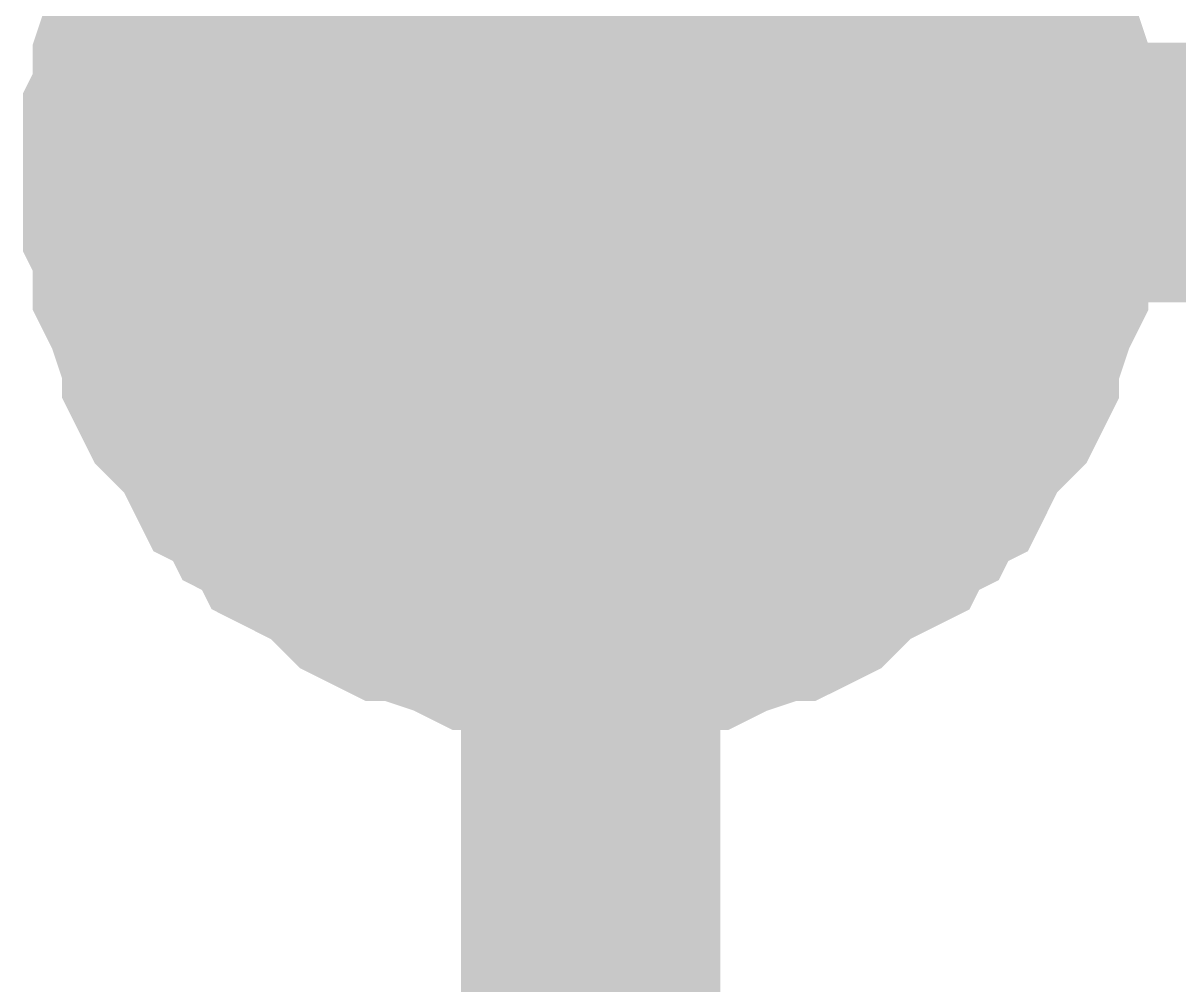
# Model space of a CAD drawing. Header units: inches. Extents: x 0 to 432, y 0 to 280.
# Drawn here: x 98.411 to 99.746, y 136.213 to 137.323 of the extents above; entities that cross this region are included whole.
import ezdxf

# ---------------------------------------------------------------- set-up
doc = ezdxf.new("R2010")
doc.units = ezdxf.units.IN
doc.layers.add('Sheet', color=255, linetype='Continuous')

msp = doc.modelspace()

# ---------------------------------------------------------------- linework, layer by layer
at = {"layer": 'Sheet'}
for points in [[(99.0665, 135.1182, 0.2997, 0.2997, 0), (99.0665, 137.1508, 0.2997, 0.2997, 0), (99.0665, 147.3139, 0.2997, 0.2997, 0), (99.0665, 167.6288, 0.2997, 0.2997, 0), (101.6046, 167.6288, 0.2997, 0.2997, 0)], [(98.5611, 137.1508, 0.2997, 0.2997, 0), (98.5611, 137.1733, 0.2997, 0.2997, 0), (98.5611, 137.207, 0.2997, 0.2997, 0), (98.5723, 137.2294, 0.2997, 0.2997, 0), (98.5723, 137.2519, 0.2997, 0.2997, 0), (98.5723, 137.2743, 0.2997, 0.2997, 0), (98.5836, 137.308, 0.2997, 0.2997, 0), (98.5948, 137.3305, 0.2997, 0.2997, 0), (98.606, 137.353, 0.2997, 0.2997, 0), (98.606, 137.3754, 0.2997, 0.2997, 0), (98.6172, 137.3979, 0.2997, 0.2997, 0), (98.6285, 137.4203, 0.2997, 0.2997, 0), (98.6509, 137.4428, 0.2997, 0.2997, 0), (98.6622, 137.454, 0.2997, 0.2997, 0), (98.6734, 137.4765, 0.2997, 0.2997, 0)], [(98.5611, 137.1508, 0.2997, 0.2997, 0), (98.5611, 137.1733, 0.2997, 0.2997, 0), (98.5611, 137.207, 0.2997, 0.2997, 0), (98.5723, 137.2294, 0.2997, 0.2997, 0), (98.5723, 137.2519, 0.2997, 0.2997, 0), (98.5723, 137.2743, 0.2997, 0.2997, 0), (98.5836, 137.308, 0.2997, 0.2997, 0), (98.5948, 137.3305, 0.2997, 0.2997, 0), (98.606, 137.353, 0.2997, 0.2997, 0), (98.606, 137.3754, 0.2997, 0.2997, 0), (98.6172, 137.3979, 0.2997, 0.2997, 0), (98.6285, 137.4203, 0.2997, 0.2997, 0), (98.6509, 137.4428, 0.2997, 0.2997, 0), (98.6622, 137.454, 0.2997, 0.2997, 0), (98.6734, 137.4765, 0.2997, 0.2997, 0)], [(98.5611, 137.1508, 0.2997, 0.2997, 0), (98.5611, 137.1733, 0.2997, 0.2997, 0), (98.5611, 137.207, 0.2997, 0.2997, 0), (98.5723, 137.2294, 0.2997, 0.2997, 0), (98.5723, 137.2519, 0.2997, 0.2997, 0), (98.5723, 137.2743, 0.2997, 0.2997, 0), (98.5836, 137.308, 0.2997, 0.2997, 0), (98.5948, 137.3305, 0.2997, 0.2997, 0), (98.606, 137.353, 0.2997, 0.2997, 0), (98.606, 137.3754, 0.2997, 0.2997, 0), (98.6172, 137.3979, 0.2997, 0.2997, 0), (98.6285, 137.4203, 0.2997, 0.2997, 0), (98.6509, 137.4428, 0.2997, 0.2997, 0), (98.6622, 137.454, 0.2997, 0.2997, 0), (98.6734, 137.4765, 0.2997, 0.2997, 0)], [(98.5611, 137.1508, 0.2997, 0.2997, 0), (98.5611, 137.1733, 0.2997, 0.2997, 0), (98.5611, 137.207, 0.2997, 0.2997, 0), (98.5723, 137.2294, 0.2997, 0.2997, 0), (98.5723, 137.2519, 0.2997, 0.2997, 0), (98.5723, 137.2743, 0.2997, 0.2997, 0), (98.5836, 137.308, 0.2997, 0.2997, 0), (98.5948, 137.3305, 0.2997, 0.2997, 0), (98.606, 137.353, 0.2997, 0.2997, 0), (98.606, 137.3754, 0.2997, 0.2997, 0), (98.6172, 137.3979, 0.2997, 0.2997, 0), (98.6285, 137.4203, 0.2997, 0.2997, 0), (98.6509, 137.4428, 0.2997, 0.2997, 0), (98.6622, 137.454, 0.2997, 0.2997, 0), (98.6734, 137.4765, 0.2997, 0.2997, 0)], [(99.4596, 137.4765, 0.2997, 0.2997, 0), (99.4708, 137.454, 0.2997, 0.2997, 0), (99.482, 137.4428, 0.2997, 0.2997, 0), (99.5045, 137.4203, 0.2997, 0.2997, 0), (99.5157, 137.3979, 0.2997, 0.2997, 0), (99.5269, 137.3754, 0.2997, 0.2997, 0), (99.5269, 137.353, 0.2997, 0.2997, 0), (99.5382, 137.3305, 0.2997, 0.2997, 0), (99.5494, 137.308, 0.2997, 0.2997, 0), (99.5606, 137.2743, 0.2997, 0.2997, 0), (99.5606, 137.2519, 0.2997, 0.2997, 0), (99.5606, 137.2294, 0.2997, 0.2997, 0), (99.5719, 137.207, 0.2997, 0.2997, 0), (99.5719, 137.1733, 0.2997, 0.2997, 0), (99.5719, 137.1508, 0.2997, 0.2997, 0)], [(99.4596, 137.4765, 0.2997, 0.2997, 0), (99.4708, 137.454, 0.2997, 0.2997, 0), (99.482, 137.4428, 0.2997, 0.2997, 0), (99.5045, 137.4203, 0.2997, 0.2997, 0), (99.5157, 137.3979, 0.2997, 0.2997, 0), (99.5269, 137.3754, 0.2997, 0.2997, 0), (99.5269, 137.353, 0.2997, 0.2997, 0), (99.5382, 137.3305, 0.2997, 0.2997, 0), (99.5494, 137.308, 0.2997, 0.2997, 0), (99.5606, 137.2743, 0.2997, 0.2997, 0), (99.5606, 137.2519, 0.2997, 0.2997, 0), (99.5606, 137.2294, 0.2997, 0.2997, 0), (99.5719, 137.207, 0.2997, 0.2997, 0), (99.5719, 137.1733, 0.2997, 0.2997, 0), (99.5719, 137.1508, 0.2997, 0.2997, 0)], [(99.4596, 137.4765, 0.2997, 0.2997, 0), (99.4708, 137.454, 0.2997, 0.2997, 0), (99.482, 137.4428, 0.2997, 0.2997, 0), (99.5045, 137.4203, 0.2997, 0.2997, 0), (99.5157, 137.3979, 0.2997, 0.2997, 0), (99.5269, 137.3754, 0.2997, 0.2997, 0), (99.5269, 137.353, 0.2997, 0.2997, 0), (99.5382, 137.3305, 0.2997, 0.2997, 0), (99.5494, 137.308, 0.2997, 0.2997, 0), (99.5606, 137.2743, 0.2997, 0.2997, 0), (99.5606, 137.2519, 0.2997, 0.2997, 0), (99.5606, 137.2294, 0.2997, 0.2997, 0), (99.5719, 137.207, 0.2997, 0.2997, 0), (99.5719, 137.1733, 0.2997, 0.2997, 0), (99.5719, 137.1508, 0.2997, 0.2997, 0)], [(99.4596, 137.4765, 0.2997, 0.2997, 0), (99.4708, 137.454, 0.2997, 0.2997, 0), (99.482, 137.4428, 0.2997, 0.2997, 0), (99.5045, 137.4203, 0.2997, 0.2997, 0), (99.5157, 137.3979, 0.2997, 0.2997, 0), (99.5269, 137.3754, 0.2997, 0.2997, 0), (99.5269, 137.353, 0.2997, 0.2997, 0), (99.5382, 137.3305, 0.2997, 0.2997, 0), (99.5494, 137.308, 0.2997, 0.2997, 0), (99.5606, 137.2743, 0.2997, 0.2997, 0), (99.5606, 137.2519, 0.2997, 0.2997, 0), (99.5606, 137.2294, 0.2997, 0.2997, 0), (99.5719, 137.207, 0.2997, 0.2997, 0), (99.5719, 137.1733, 0.2997, 0.2997, 0), (99.5719, 137.1508, 0.2997, 0.2997, 0)], [(98.5611, 137.1508, 0.0991, 0.0991, 0), (98.5611, 137.1733, 0.0991, 0.0991, 0), (98.5611, 137.207, 0.0991, 0.0991, 0), (98.5723, 137.2294, 0.0991, 0.0991, 0), (98.5723, 137.2519, 0.0991, 0.0991, 0), (98.5723, 137.2743, 0.0991, 0.0991, 0), (98.5836, 137.308, 0.0991, 0.0991, 0), (98.5948, 137.3305, 0.0991, 0.0991, 0), (98.606, 137.353, 0.0991, 0.0991, 0), (98.606, 137.3754, 0.0991, 0.0991, 0)], [(98.5611, 137.1508, 0.0991, 0.0991, 0), (98.5611, 137.1733, 0.0991, 0.0991, 0), (98.5611, 137.207, 0.0991, 0.0991, 0), (98.5723, 137.2294, 0.0991, 0.0991, 0), (98.5723, 137.2519, 0.0991, 0.0991, 0), (98.5723, 137.2743, 0.0991, 0.0991, 0), (98.5836, 137.308, 0.0991, 0.0991, 0), (98.5948, 137.3305, 0.0991, 0.0991, 0), (98.606, 137.353, 0.0991, 0.0991, 0), (98.606, 137.3754, 0.0991, 0.0991, 0)], [(98.5611, 137.1508, 0.0991, 0.0991, 0), (98.5611, 137.1733, 0.0991, 0.0991, 0), (98.5611, 137.207, 0.0991, 0.0991, 0), (98.5723, 137.2294, 0.0991, 0.0991, 0), (98.5723, 137.2519, 0.0991, 0.0991, 0), (98.5723, 137.2743, 0.0991, 0.0991, 0), (98.5836, 137.308, 0.0991, 0.0991, 0), (98.5948, 137.3305, 0.0991, 0.0991, 0), (98.606, 137.353, 0.0991, 0.0991, 0), (98.606, 137.3754, 0.0991, 0.0991, 0)], [(98.5611, 137.1508, 0.0991, 0.0991, 0), (98.5611, 137.1733, 0.0991, 0.0991, 0), (98.5611, 137.207, 0.0991, 0.0991, 0), (98.5723, 137.2294, 0.0991, 0.0991, 0), (98.5723, 137.2519, 0.0991, 0.0991, 0), (98.5723, 137.2743, 0.0991, 0.0991, 0), (98.5836, 137.308, 0.0991, 0.0991, 0), (98.5948, 137.3305, 0.0991, 0.0991, 0), (98.606, 137.353, 0.0991, 0.0991, 0), (98.606, 137.3754, 0.0991, 0.0991, 0)], [(99.5269, 137.3754, 0.0991, 0.0991, 0), (99.5269, 137.353, 0.0991, 0.0991, 0), (99.5382, 137.3305, 0.0991, 0.0991, 0), (99.5494, 137.308, 0.0991, 0.0991, 0), (99.5606, 137.2743, 0.0991, 0.0991, 0), (99.5606, 137.2519, 0.0991, 0.0991, 0), (99.5606, 137.2294, 0.0991, 0.0991, 0), (99.5719, 137.207, 0.0991, 0.0991, 0), (99.5719, 137.1733, 0.0991, 0.0991, 0), (99.5719, 137.1508, 0.0991, 0.0991, 0)], [(99.5269, 137.3754, 0.0991, 0.0991, 0), (99.5269, 137.353, 0.0991, 0.0991, 0), (99.5382, 137.3305, 0.0991, 0.0991, 0), (99.5494, 137.308, 0.0991, 0.0991, 0), (99.5606, 137.2743, 0.0991, 0.0991, 0), (99.5606, 137.2519, 0.0991, 0.0991, 0), (99.5606, 137.2294, 0.0991, 0.0991, 0), (99.5719, 137.207, 0.0991, 0.0991, 0), (99.5719, 137.1733, 0.0991, 0.0991, 0), (99.5719, 137.1508, 0.0991, 0.0991, 0)], [(99.5269, 137.3754, 0.0991, 0.0991, 0), (99.5269, 137.353, 0.0991, 0.0991, 0), (99.5382, 137.3305, 0.0991, 0.0991, 0), (99.5494, 137.308, 0.0991, 0.0991, 0), (99.5606, 137.2743, 0.0991, 0.0991, 0), (99.5606, 137.2519, 0.0991, 0.0991, 0), (99.5606, 137.2294, 0.0991, 0.0991, 0), (99.5719, 137.207, 0.0991, 0.0991, 0), (99.5719, 137.1733, 0.0991, 0.0991, 0), (99.5719, 137.1508, 0.0991, 0.0991, 0)], [(99.5269, 137.3754, 0.0991, 0.0991, 0), (99.5269, 137.353, 0.0991, 0.0991, 0), (99.5382, 137.3305, 0.0991, 0.0991, 0), (99.5494, 137.308, 0.0991, 0.0991, 0), (99.5606, 137.2743, 0.0991, 0.0991, 0), (99.5606, 137.2519, 0.0991, 0.0991, 0), (99.5606, 137.2294, 0.0991, 0.0991, 0), (99.5719, 137.207, 0.0991, 0.0991, 0), (99.5719, 137.1733, 0.0991, 0.0991, 0), (99.5719, 137.1508, 0.0991, 0.0991, 0)], [(99.0665, 136.6455, 0.2997, 0.2997, 0), (99.044, 136.6455, 0.2997, 0.2997, 0), (99.0103, 136.6455, 0.2997, 0.2997, 0), (98.9879, 136.6567, 0.2997, 0.2997, 0), (98.9654, 136.6567, 0.2997, 0.2997, 0), (98.9429, 136.6567, 0.2997, 0.2997, 0), (98.9205, 136.6679, 0.2997, 0.2997, 0), (98.8868, 136.6792, 0.2997, 0.2997, 0), (98.8643, 136.6904, 0.2997, 0.2997, 0), (98.8419, 136.6904, 0.2997, 0.2997, 0), (98.8194, 136.7016, 0.2997, 0.2997, 0), (98.8082, 136.7128, 0.2997, 0.2997, 0), (98.7857, 136.7353, 0.2997, 0.2997, 0), (98.7632, 136.7465, 0.2997, 0.2997, 0), (98.7408, 136.7578, 0.2997, 0.2997, 0), (98.7296, 136.7802, 0.2997, 0.2997, 0), (98.7071, 136.7915, 0.2997, 0.2997, 0), (98.6959, 136.8139, 0.2997, 0.2997, 0), (98.6734, 136.8251, 0.2997, 0.2997, 0), (98.6622, 136.8476, 0.2997, 0.2997, 0), (98.6509, 136.8701, 0.2997, 0.2997, 0), (98.6285, 136.8925, 0.2997, 0.2997, 0), (98.6172, 136.9038, 0.2997, 0.2997, 0), (98.606, 136.9262, 0.2997, 0.2997, 0), (98.606, 136.9487, 0.2997, 0.2997, 0), (98.5948, 136.9711, 0.2997, 0.2997, 0), (98.5836, 137.0048, 0.2997, 0.2997, 0), (98.5723, 137.0273, 0.2997, 0.2997, 0), (98.5723, 137.0497, 0.2997, 0.2997, 0), (98.5723, 137.0722, 0.2997, 0.2997, 0), (98.5611, 137.0947, 0.2997, 0.2997, 0), (98.5611, 137.1284, 0.2997, 0.2997, 0), (98.5611, 137.1508, 0.2997, 0.2997, 0)], [(98.5611, 137.1508, 0.2997, 0.2997, 0), (98.5611, 137.1508, 0.2997, 0.2997, 0)], [(99.0665, 136.6455, 0.2997, 0.2997, 0), (99.044, 136.6455, 0.2997, 0.2997, 0), (99.0103, 136.6455, 0.2997, 0.2997, 0), (98.9879, 136.6567, 0.2997, 0.2997, 0), (98.9654, 136.6567, 0.2997, 0.2997, 0), (98.9429, 136.6567, 0.2997, 0.2997, 0), (98.9205, 136.6679, 0.2997, 0.2997, 0), (98.8868, 136.6792, 0.2997, 0.2997, 0), (98.8643, 136.6904, 0.2997, 0.2997, 0), (98.8419, 136.6904, 0.2997, 0.2997, 0), (98.8194, 136.7016, 0.2997, 0.2997, 0), (98.8082, 136.7128, 0.2997, 0.2997, 0), (98.7857, 136.7353, 0.2997, 0.2997, 0), (98.7632, 136.7465, 0.2997, 0.2997, 0), (98.7408, 136.7578, 0.2997, 0.2997, 0), (98.7296, 136.7802, 0.2997, 0.2997, 0), (98.7071, 136.7915, 0.2997, 0.2997, 0), (98.6959, 136.8139, 0.2997, 0.2997, 0), (98.6734, 136.8251, 0.2997, 0.2997, 0), (98.6622, 136.8476, 0.2997, 0.2997, 0), (98.6509, 136.8701, 0.2997, 0.2997, 0), (98.6285, 136.8925, 0.2997, 0.2997, 0), (98.6172, 136.9038, 0.2997, 0.2997, 0), (98.606, 136.9262, 0.2997, 0.2997, 0), (98.606, 136.9487, 0.2997, 0.2997, 0), (98.5948, 136.9711, 0.2997, 0.2997, 0), (98.5836, 137.0048, 0.2997, 0.2997, 0), (98.5723, 137.0273, 0.2997, 0.2997, 0), (98.5723, 137.0497, 0.2997, 0.2997, 0), (98.5723, 137.0722, 0.2997, 0.2997, 0), (98.5611, 137.0947, 0.2997, 0.2997, 0), (98.5611, 137.1284, 0.2997, 0.2997, 0), (98.5611, 137.1508, 0.2997, 0.2997, 0)], [(98.5611, 137.1508, 0.2997, 0.2997, 0), (98.5611, 137.1508, 0.2997, 0.2997, 0)], [(99.0665, 136.6455, 0.2997, 0.2997, 0), (99.044, 136.6455, 0.2997, 0.2997, 0), (99.0103, 136.6455, 0.2997, 0.2997, 0), (98.9879, 136.6567, 0.2997, 0.2997, 0), (98.9654, 136.6567, 0.2997, 0.2997, 0), (98.9429, 136.6567, 0.2997, 0.2997, 0), (98.9205, 136.6679, 0.2997, 0.2997, 0), (98.8868, 136.6792, 0.2997, 0.2997, 0), (98.8643, 136.6904, 0.2997, 0.2997, 0), (98.8419, 136.6904, 0.2997, 0.2997, 0), (98.8194, 136.7016, 0.2997, 0.2997, 0), (98.8082, 136.7128, 0.2997, 0.2997, 0), (98.7857, 136.7353, 0.2997, 0.2997, 0), (98.7632, 136.7465, 0.2997, 0.2997, 0), (98.7408, 136.7578, 0.2997, 0.2997, 0), (98.7296, 136.7802, 0.2997, 0.2997, 0), (98.7071, 136.7915, 0.2997, 0.2997, 0), (98.6959, 136.8139, 0.2997, 0.2997, 0), (98.6734, 136.8251, 0.2997, 0.2997, 0), (98.6622, 136.8476, 0.2997, 0.2997, 0), (98.6509, 136.8701, 0.2997, 0.2997, 0), (98.6285, 136.8925, 0.2997, 0.2997, 0), (98.6172, 136.9038, 0.2997, 0.2997, 0), (98.606, 136.9262, 0.2997, 0.2997, 0), (98.606, 136.9487, 0.2997, 0.2997, 0), (98.5948, 136.9711, 0.2997, 0.2997, 0), (98.5836, 137.0048, 0.2997, 0.2997, 0), (98.5723, 137.0273, 0.2997, 0.2997, 0), (98.5723, 137.0497, 0.2997, 0.2997, 0), (98.5723, 137.0722, 0.2997, 0.2997, 0), (98.5611, 137.0947, 0.2997, 0.2997, 0), (98.5611, 137.1284, 0.2997, 0.2997, 0), (98.5611, 137.1508, 0.2997, 0.2997, 0)], [(98.5611, 137.1508, 0.2997, 0.2997, 0), (98.5611, 137.1508, 0.2997, 0.2997, 0)], [(99.0665, 136.6455, 0.2997, 0.2997, 0), (99.044, 136.6455, 0.2997, 0.2997, 0), (99.0103, 136.6455, 0.2997, 0.2997, 0), (98.9879, 136.6567, 0.2997, 0.2997, 0), (98.9654, 136.6567, 0.2997, 0.2997, 0), (98.9429, 136.6567, 0.2997, 0.2997, 0), (98.9205, 136.6679, 0.2997, 0.2997, 0), (98.8868, 136.6792, 0.2997, 0.2997, 0), (98.8643, 136.6904, 0.2997, 0.2997, 0), (98.8419, 136.6904, 0.2997, 0.2997, 0), (98.8194, 136.7016, 0.2997, 0.2997, 0), (98.8082, 136.7128, 0.2997, 0.2997, 0), (98.7857, 136.7353, 0.2997, 0.2997, 0), (98.7632, 136.7465, 0.2997, 0.2997, 0), (98.7408, 136.7578, 0.2997, 0.2997, 0), (98.7296, 136.7802, 0.2997, 0.2997, 0), (98.7071, 136.7915, 0.2997, 0.2997, 0), (98.6959, 136.8139, 0.2997, 0.2997, 0), (98.6734, 136.8251, 0.2997, 0.2997, 0), (98.6622, 136.8476, 0.2997, 0.2997, 0), (98.6509, 136.8701, 0.2997, 0.2997, 0), (98.6285, 136.8925, 0.2997, 0.2997, 0), (98.6172, 136.9038, 0.2997, 0.2997, 0), (98.606, 136.9262, 0.2997, 0.2997, 0), (98.606, 136.9487, 0.2997, 0.2997, 0), (98.5948, 136.9711, 0.2997, 0.2997, 0), (98.5836, 137.0048, 0.2997, 0.2997, 0), (98.5723, 137.0273, 0.2997, 0.2997, 0), (98.5723, 137.0497, 0.2997, 0.2997, 0), (98.5723, 137.0722, 0.2997, 0.2997, 0), (98.5611, 137.0947, 0.2997, 0.2997, 0), (98.5611, 137.1284, 0.2997, 0.2997, 0), (98.5611, 137.1508, 0.2997, 0.2997, 0)], [(98.5611, 137.1508, 0.2997, 0.2997, 0), (98.5611, 137.1508, 0.2997, 0.2997, 0)], [(99.5719, 137.1508, 0.2997, 0.2997, 0), (99.5719, 137.1284, 0.2997, 0.2997, 0), (99.5719, 137.0947, 0.2997, 0.2997, 0), (99.5606, 137.0722, 0.2997, 0.2997, 0), (99.5606, 137.0497, 0.2997, 0.2997, 0), (99.5606, 137.0273, 0.2997, 0.2997, 0), (99.5494, 137.0048, 0.2997, 0.2997, 0), (99.5382, 136.9711, 0.2997, 0.2997, 0), (99.5269, 136.9487, 0.2997, 0.2997, 0), (99.5269, 136.9262, 0.2997, 0.2997, 0), (99.5157, 136.9038, 0.2997, 0.2997, 0), (99.5045, 136.8925, 0.2997, 0.2997, 0), (99.482, 136.8701, 0.2997, 0.2997, 0), (99.4708, 136.8476, 0.2997, 0.2997, 0), (99.4596, 136.8251, 0.2997, 0.2997, 0), (99.4371, 136.8139, 0.2997, 0.2997, 0), (99.4259, 136.7915, 0.2997, 0.2997, 0), (99.4034, 136.7802, 0.2997, 0.2997, 0), (99.3922, 136.7578, 0.2997, 0.2997, 0), (99.3697, 136.7465, 0.2997, 0.2997, 0), (99.3472, 136.7353, 0.2997, 0.2997, 0), (99.3248, 136.7128, 0.2997, 0.2997, 0), (99.3136, 136.7016, 0.2997, 0.2997, 0), (99.2911, 136.6904, 0.2997, 0.2997, 0), (99.2686, 136.6904, 0.2997, 0.2997, 0), (99.2462, 136.6792, 0.2997, 0.2997, 0), (99.2125, 136.6679, 0.2997, 0.2997, 0), (99.19, 136.6567, 0.2997, 0.2997, 0), (99.1676, 136.6567, 0.2997, 0.2997, 0), (99.1451, 136.6567, 0.2997, 0.2997, 0), (99.1226, 136.6455, 0.2997, 0.2997, 0), (99.0889, 136.6455, 0.2997, 0.2997, 0), (99.0665, 136.6455, 0.2997, 0.2997, 0)], [(107.4446, 137.1508, 0.2997, 0.2997, 0), (99.0665, 137.1508, 0.2997, 0.2997, 0)], [(99.5719, 137.1508, 0.2997, 0.2997, 0), (99.5719, 137.1284, 0.2997, 0.2997, 0), (99.5719, 137.0947, 0.2997, 0.2997, 0), (99.5606, 137.0722, 0.2997, 0.2997, 0), (99.5606, 137.0497, 0.2997, 0.2997, 0), (99.5606, 137.0273, 0.2997, 0.2997, 0), (99.5494, 137.0048, 0.2997, 0.2997, 0), (99.5382, 136.9711, 0.2997, 0.2997, 0), (99.5269, 136.9487, 0.2997, 0.2997, 0), (99.5269, 136.9262, 0.2997, 0.2997, 0), (99.5157, 136.9038, 0.2997, 0.2997, 0), (99.5045, 136.8925, 0.2997, 0.2997, 0), (99.482, 136.8701, 0.2997, 0.2997, 0), (99.4708, 136.8476, 0.2997, 0.2997, 0), (99.4596, 136.8251, 0.2997, 0.2997, 0), (99.4371, 136.8139, 0.2997, 0.2997, 0), (99.4259, 136.7915, 0.2997, 0.2997, 0), (99.4034, 136.7802, 0.2997, 0.2997, 0), (99.3922, 136.7578, 0.2997, 0.2997, 0), (99.3697, 136.7465, 0.2997, 0.2997, 0), (99.3472, 136.7353, 0.2997, 0.2997, 0), (99.3248, 136.7128, 0.2997, 0.2997, 0), (99.3136, 136.7016, 0.2997, 0.2997, 0), (99.2911, 136.6904, 0.2997, 0.2997, 0), (99.2686, 136.6904, 0.2997, 0.2997, 0), (99.2462, 136.6792, 0.2997, 0.2997, 0), (99.2125, 136.6679, 0.2997, 0.2997, 0), (99.19, 136.6567, 0.2997, 0.2997, 0), (99.1676, 136.6567, 0.2997, 0.2997, 0), (99.1451, 136.6567, 0.2997, 0.2997, 0), (99.1226, 136.6455, 0.2997, 0.2997, 0), (99.0889, 136.6455, 0.2997, 0.2997, 0), (99.0665, 136.6455, 0.2997, 0.2997, 0)], [(99.5719, 137.1508, 0.2997, 0.2997, 0), (99.5719, 137.1284, 0.2997, 0.2997, 0), (99.5719, 137.0947, 0.2997, 0.2997, 0), (99.5606, 137.0722, 0.2997, 0.2997, 0), (99.5606, 137.0497, 0.2997, 0.2997, 0), (99.5606, 137.0273, 0.2997, 0.2997, 0), (99.5494, 137.0048, 0.2997, 0.2997, 0), (99.5382, 136.9711, 0.2997, 0.2997, 0), (99.5269, 136.9487, 0.2997, 0.2997, 0), (99.5269, 136.9262, 0.2997, 0.2997, 0), (99.5157, 136.9038, 0.2997, 0.2997, 0), (99.5045, 136.8925, 0.2997, 0.2997, 0), (99.482, 136.8701, 0.2997, 0.2997, 0), (99.4708, 136.8476, 0.2997, 0.2997, 0), (99.4596, 136.8251, 0.2997, 0.2997, 0), (99.4371, 136.8139, 0.2997, 0.2997, 0), (99.4259, 136.7915, 0.2997, 0.2997, 0), (99.4034, 136.7802, 0.2997, 0.2997, 0), (99.3922, 136.7578, 0.2997, 0.2997, 0), (99.3697, 136.7465, 0.2997, 0.2997, 0), (99.3472, 136.7353, 0.2997, 0.2997, 0), (99.3248, 136.7128, 0.2997, 0.2997, 0), (99.3136, 136.7016, 0.2997, 0.2997, 0), (99.2911, 136.6904, 0.2997, 0.2997, 0), (99.2686, 136.6904, 0.2997, 0.2997, 0), (99.2462, 136.6792, 0.2997, 0.2997, 0), (99.2125, 136.6679, 0.2997, 0.2997, 0), (99.19, 136.6567, 0.2997, 0.2997, 0), (99.1676, 136.6567, 0.2997, 0.2997, 0), (99.1451, 136.6567, 0.2997, 0.2997, 0), (99.1226, 136.6455, 0.2997, 0.2997, 0), (99.0889, 136.6455, 0.2997, 0.2997, 0), (99.0665, 136.6455, 0.2997, 0.2997, 0)], [(99.5719, 137.1508, 0.2997, 0.2997, 0), (99.5719, 137.1284, 0.2997, 0.2997, 0), (99.5719, 137.0947, 0.2997, 0.2997, 0), (99.5606, 137.0722, 0.2997, 0.2997, 0), (99.5606, 137.0497, 0.2997, 0.2997, 0), (99.5606, 137.0273, 0.2997, 0.2997, 0), (99.5494, 137.0048, 0.2997, 0.2997, 0), (99.5382, 136.9711, 0.2997, 0.2997, 0), (99.5269, 136.9487, 0.2997, 0.2997, 0), (99.5269, 136.9262, 0.2997, 0.2997, 0), (99.5157, 136.9038, 0.2997, 0.2997, 0), (99.5045, 136.8925, 0.2997, 0.2997, 0), (99.482, 136.8701, 0.2997, 0.2997, 0), (99.4708, 136.8476, 0.2997, 0.2997, 0), (99.4596, 136.8251, 0.2997, 0.2997, 0), (99.4371, 136.8139, 0.2997, 0.2997, 0), (99.4259, 136.7915, 0.2997, 0.2997, 0), (99.4034, 136.7802, 0.2997, 0.2997, 0), (99.3922, 136.7578, 0.2997, 0.2997, 0), (99.3697, 136.7465, 0.2997, 0.2997, 0), (99.3472, 136.7353, 0.2997, 0.2997, 0), (99.3248, 136.7128, 0.2997, 0.2997, 0), (99.3136, 136.7016, 0.2997, 0.2997, 0), (99.2911, 136.6904, 0.2997, 0.2997, 0), (99.2686, 136.6904, 0.2997, 0.2997, 0), (99.2462, 136.6792, 0.2997, 0.2997, 0), (99.2125, 136.6679, 0.2997, 0.2997, 0), (99.19, 136.6567, 0.2997, 0.2997, 0), (99.1676, 136.6567, 0.2997, 0.2997, 0), (99.1451, 136.6567, 0.2997, 0.2997, 0), (99.1226, 136.6455, 0.2997, 0.2997, 0), (99.0889, 136.6455, 0.2997, 0.2997, 0), (99.0665, 136.6455, 0.2997, 0.2997, 0)], [(99.5719, 137.1508, 0.2997, 0.2997, 0), (99.5719, 137.1508, 0.2997, 0.2997, 0), (99.5719, 137.1508, 0.2997, 0.2997, 0), (99.5719, 137.1508, 0.2997, 0.2997, 0), (99.5719, 137.1508, 0.2997, 0.2997, 0), (99.5719, 137.1508, 0.2997, 0.2997, 0), (99.5719, 137.1508, 0.2997, 0.2997, 0), (99.5719, 137.1508, 0.2997, 0.2997, 0), (99.5719, 137.1508, 0.2997, 0.2997, 0), (99.5719, 137.1508, 0.2997, 0.2997, 0), (99.5719, 137.1508, 0.2997, 0.2997, 0), (99.5719, 137.1508, 0.2997, 0.2997, 0), (99.5719, 137.1508, 0.2997, 0.2997, 0), (99.5719, 137.1508, 0.2997, 0.2997, 0), (99.5719, 137.1508, 0.2997, 0.2997, 0), (99.5719, 137.1508, 0.2997, 0.2997, 0), (99.5719, 137.1508, 0.2997, 0.2997, 0), (99.5719, 137.1508, 0.2997, 0.2997, 0), (99.5719, 137.1508, 0.2997, 0.2997, 0), (99.5719, 137.1508, 0.2997, 0.2997, 0), (99.5719, 137.1508, 0.2997, 0.2997, 0), (99.5719, 137.1508, 0.2997, 0.2997, 0), (99.5719, 137.1508, 0.2997, 0.2997, 0), (99.5719, 137.1508, 0.2997, 0.2997, 0), (99.5719, 137.1508, 0.2997, 0.2997, 0), (99.5719, 137.1508, 0.2997, 0.2997, 0), (99.5719, 137.1508, 0.2997, 0.2997, 0), (99.5719, 137.1508, 0.2997, 0.2997, 0), (99.5719, 137.1508, 0.2997, 0.2997, 0), (99.5719, 137.1508, 0.2997, 0.2997, 0), (99.5719, 137.1508, 0.2997, 0.2997, 0), (99.5719, 137.1508, 0.2997, 0.2997, 0), (99.5719, 137.1508, 0.2997, 0.2997, 0)], [(99.5719, 137.1508, 0.2997, 0.2997, 0), (99.5719, 137.1508, 0.2997, 0.2997, 0)], [(99.5719, 137.1508, 0.2997, 0.2997, 0), (99.5719, 137.1508, 0.2997, 0.2997, 0), (99.5719, 137.1508, 0.2997, 0.2997, 0), (99.5719, 137.1508, 0.2997, 0.2997, 0), (99.5719, 137.1508, 0.2997, 0.2997, 0), (99.5719, 137.1508, 0.2997, 0.2997, 0), (99.5719, 137.1508, 0.2997, 0.2997, 0), (99.5719, 137.1508, 0.2997, 0.2997, 0), (99.5719, 137.1508, 0.2997, 0.2997, 0), (99.5719, 137.1508, 0.2997, 0.2997, 0), (99.5719, 137.1508, 0.2997, 0.2997, 0), (99.5719, 137.1508, 0.2997, 0.2997, 0), (99.5719, 137.1508, 0.2997, 0.2997, 0), (99.5719, 137.1508, 0.2997, 0.2997, 0), (99.5719, 137.1508, 0.2997, 0.2997, 0), (99.5719, 137.1508, 0.2997, 0.2997, 0), (99.5719, 137.1508, 0.2997, 0.2997, 0), (99.5719, 137.1508, 0.2997, 0.2997, 0), (99.5719, 137.1508, 0.2997, 0.2997, 0), (99.5719, 137.1508, 0.2997, 0.2997, 0), (99.5719, 137.1508, 0.2997, 0.2997, 0), (99.5719, 137.1508, 0.2997, 0.2997, 0), (99.5719, 137.1508, 0.2997, 0.2997, 0), (99.5719, 137.1508, 0.2997, 0.2997, 0), (99.5719, 137.1508, 0.2997, 0.2997, 0), (99.5719, 137.1508, 0.2997, 0.2997, 0), (99.5719, 137.1508, 0.2997, 0.2997, 0), (99.5719, 137.1508, 0.2997, 0.2997, 0), (99.5719, 137.1508, 0.2997, 0.2997, 0), (99.5719, 137.1508, 0.2997, 0.2997, 0), (99.5719, 137.1508, 0.2997, 0.2997, 0), (99.5719, 137.1508, 0.2997, 0.2997, 0), (99.5719, 137.1508, 0.2997, 0.2997, 0)], [(99.5719, 137.1508, 0.2997, 0.2997, 0), (99.5719, 137.1508, 0.2997, 0.2997, 0)], [(99.5719, 137.1508, 0.2997, 0.2997, 0), (99.5719, 137.1508, 0.2997, 0.2997, 0), (99.5719, 137.1508, 0.2997, 0.2997, 0), (99.5719, 137.1508, 0.2997, 0.2997, 0), (99.5719, 137.1508, 0.2997, 0.2997, 0), (99.5719, 137.1508, 0.2997, 0.2997, 0), (99.5719, 137.1508, 0.2997, 0.2997, 0), (99.5719, 137.1508, 0.2997, 0.2997, 0), (99.5719, 137.1508, 0.2997, 0.2997, 0), (99.5719, 137.1508, 0.2997, 0.2997, 0), (99.5719, 137.1508, 0.2997, 0.2997, 0), (99.5719, 137.1508, 0.2997, 0.2997, 0), (99.5719, 137.1508, 0.2997, 0.2997, 0), (99.5719, 137.1508, 0.2997, 0.2997, 0), (99.5719, 137.1508, 0.2997, 0.2997, 0), (99.5719, 137.1508, 0.2997, 0.2997, 0), (99.5719, 137.1508, 0.2997, 0.2997, 0), (99.5719, 137.1508, 0.2997, 0.2997, 0), (99.5719, 137.1508, 0.2997, 0.2997, 0), (99.5719, 137.1508, 0.2997, 0.2997, 0), (99.5719, 137.1508, 0.2997, 0.2997, 0), (99.5719, 137.1508, 0.2997, 0.2997, 0), (99.5719, 137.1508, 0.2997, 0.2997, 0), (99.5719, 137.1508, 0.2997, 0.2997, 0), (99.5719, 137.1508, 0.2997, 0.2997, 0), (99.5719, 137.1508, 0.2997, 0.2997, 0), (99.5719, 137.1508, 0.2997, 0.2997, 0), (99.5719, 137.1508, 0.2997, 0.2997, 0), (99.5719, 137.1508, 0.2997, 0.2997, 0), (99.5719, 137.1508, 0.2997, 0.2997, 0), (99.5719, 137.1508, 0.2997, 0.2997, 0), (99.5719, 137.1508, 0.2997, 0.2997, 0), (99.5719, 137.1508, 0.2997, 0.2997, 0)], [(99.5719, 137.1508, 0.2997, 0.2997, 0), (99.5719, 137.1508, 0.2997, 0.2997, 0)], [(99.5719, 137.1508, 0.2997, 0.2997, 0), (99.5719, 137.1508, 0.2997, 0.2997, 0), (99.5719, 137.1508, 0.2997, 0.2997, 0), (99.5719, 137.1508, 0.2997, 0.2997, 0), (99.5719, 137.1508, 0.2997, 0.2997, 0), (99.5719, 137.1508, 0.2997, 0.2997, 0), (99.5719, 137.1508, 0.2997, 0.2997, 0), (99.5719, 137.1508, 0.2997, 0.2997, 0), (99.5719, 137.1508, 0.2997, 0.2997, 0), (99.5719, 137.1508, 0.2997, 0.2997, 0), (99.5719, 137.1508, 0.2997, 0.2997, 0), (99.5719, 137.1508, 0.2997, 0.2997, 0), (99.5719, 137.1508, 0.2997, 0.2997, 0), (99.5719, 137.1508, 0.2997, 0.2997, 0), (99.5719, 137.1508, 0.2997, 0.2997, 0), (99.5719, 137.1508, 0.2997, 0.2997, 0), (99.5719, 137.1508, 0.2997, 0.2997, 0), (99.5719, 137.1508, 0.2997, 0.2997, 0), (99.5719, 137.1508, 0.2997, 0.2997, 0), (99.5719, 137.1508, 0.2997, 0.2997, 0), (99.5719, 137.1508, 0.2997, 0.2997, 0), (99.5719, 137.1508, 0.2997, 0.2997, 0), (99.5719, 137.1508, 0.2997, 0.2997, 0), (99.5719, 137.1508, 0.2997, 0.2997, 0), (99.5719, 137.1508, 0.2997, 0.2997, 0), (99.5719, 137.1508, 0.2997, 0.2997, 0), (99.5719, 137.1508, 0.2997, 0.2997, 0), (99.5719, 137.1508, 0.2997, 0.2997, 0), (99.5719, 137.1508, 0.2997, 0.2997, 0), (99.5719, 137.1508, 0.2997, 0.2997, 0), (99.5719, 137.1508, 0.2997, 0.2997, 0), (99.5719, 137.1508, 0.2997, 0.2997, 0), (99.5719, 137.1508, 0.2997, 0.2997, 0)], [(99.5719, 137.1508, 0.2997, 0.2997, 0), (99.5719, 137.1508, 0.2997, 0.2997, 0)], [(99.0665, 136.6455, 0.0991, 0.0991, 0), (99.044, 136.6455, 0.0991, 0.0991, 0), (99.0103, 136.6455, 0.0991, 0.0991, 0), (98.9879, 136.6567, 0.0991, 0.0991, 0), (98.9654, 136.6567, 0.0991, 0.0991, 0), (98.9429, 136.6567, 0.0991, 0.0991, 0), (98.9205, 136.6679, 0.0991, 0.0991, 0), (98.8868, 136.6792, 0.0991, 0.0991, 0), (98.8643, 136.6904, 0.0991, 0.0991, 0), (98.8419, 136.6904, 0.0991, 0.0991, 0), (98.8194, 136.7016, 0.0991, 0.0991, 0), (98.8082, 136.7128, 0.0991, 0.0991, 0), (98.7857, 136.7353, 0.0991, 0.0991, 0), (98.7632, 136.7465, 0.0991, 0.0991, 0), (98.7408, 136.7578, 0.0991, 0.0991, 0), (98.7296, 136.7802, 0.0991, 0.0991, 0), (98.7071, 136.7915, 0.0991, 0.0991, 0), (98.6959, 136.8139, 0.0991, 0.0991, 0), (98.6734, 136.8251, 0.0991, 0.0991, 0), (98.6622, 136.8476, 0.0991, 0.0991, 0), (98.6509, 136.8701, 0.0991, 0.0991, 0), (98.6285, 136.8925, 0.0991, 0.0991, 0), (98.6172, 136.9038, 0.0991, 0.0991, 0), (98.606, 136.9262, 0.0991, 0.0991, 0), (98.606, 136.9487, 0.0991, 0.0991, 0), (98.5948, 136.9711, 0.0991, 0.0991, 0), (98.5836, 137.0048, 0.0991, 0.0991, 0), (98.5723, 137.0273, 0.0991, 0.0991, 0), (98.5723, 137.0497, 0.0991, 0.0991, 0), (98.5723, 137.0722, 0.0991, 0.0991, 0), (98.5611, 137.0947, 0.0991, 0.0991, 0), (98.5611, 137.1284, 0.0991, 0.0991, 0), (98.5611, 137.1508, 0.0991, 0.0991, 0)], [(98.5611, 137.1508, 0.0991, 0.0991, 0), (98.5611, 137.1508, 0.0991, 0.0991, 0)], [(99.0665, 136.6455, 0.0991, 0.0991, 0), (99.044, 136.6455, 0.0991, 0.0991, 0), (99.0103, 136.6455, 0.0991, 0.0991, 0), (98.9879, 136.6567, 0.0991, 0.0991, 0), (98.9654, 136.6567, 0.0991, 0.0991, 0), (98.9429, 136.6567, 0.0991, 0.0991, 0), (98.9205, 136.6679, 0.0991, 0.0991, 0), (98.8868, 136.6792, 0.0991, 0.0991, 0), (98.8643, 136.6904, 0.0991, 0.0991, 0), (98.8419, 136.6904, 0.0991, 0.0991, 0), (98.8194, 136.7016, 0.0991, 0.0991, 0), (98.8082, 136.7128, 0.0991, 0.0991, 0), (98.7857, 136.7353, 0.0991, 0.0991, 0), (98.7632, 136.7465, 0.0991, 0.0991, 0), (98.7408, 136.7578, 0.0991, 0.0991, 0), (98.7296, 136.7802, 0.0991, 0.0991, 0), (98.7071, 136.7915, 0.0991, 0.0991, 0), (98.6959, 136.8139, 0.0991, 0.0991, 0), (98.6734, 136.8251, 0.0991, 0.0991, 0), (98.6622, 136.8476, 0.0991, 0.0991, 0), (98.6509, 136.8701, 0.0991, 0.0991, 0), (98.6285, 136.8925, 0.0991, 0.0991, 0), (98.6172, 136.9038, 0.0991, 0.0991, 0), (98.606, 136.9262, 0.0991, 0.0991, 0), (98.606, 136.9487, 0.0991, 0.0991, 0), (98.5948, 136.9711, 0.0991, 0.0991, 0), (98.5836, 137.0048, 0.0991, 0.0991, 0), (98.5723, 137.0273, 0.0991, 0.0991, 0), (98.5723, 137.0497, 0.0991, 0.0991, 0), (98.5723, 137.0722, 0.0991, 0.0991, 0), (98.5611, 137.0947, 0.0991, 0.0991, 0), (98.5611, 137.1284, 0.0991, 0.0991, 0), (98.5611, 137.1508, 0.0991, 0.0991, 0)], [(98.5611, 137.1508, 0.0991, 0.0991, 0), (98.5611, 137.1508, 0.0991, 0.0991, 0)], [(99.0665, 136.6455, 0.0991, 0.0991, 0), (99.044, 136.6455, 0.0991, 0.0991, 0), (99.0103, 136.6455, 0.0991, 0.0991, 0), (98.9879, 136.6567, 0.0991, 0.0991, 0), (98.9654, 136.6567, 0.0991, 0.0991, 0), (98.9429, 136.6567, 0.0991, 0.0991, 0), (98.9205, 136.6679, 0.0991, 0.0991, 0), (98.8868, 136.6792, 0.0991, 0.0991, 0), (98.8643, 136.6904, 0.0991, 0.0991, 0), (98.8419, 136.6904, 0.0991, 0.0991, 0), (98.8194, 136.7016, 0.0991, 0.0991, 0), (98.8082, 136.7128, 0.0991, 0.0991, 0), (98.7857, 136.7353, 0.0991, 0.0991, 0), (98.7632, 136.7465, 0.0991, 0.0991, 0), (98.7408, 136.7578, 0.0991, 0.0991, 0), (98.7296, 136.7802, 0.0991, 0.0991, 0), (98.7071, 136.7915, 0.0991, 0.0991, 0), (98.6959, 136.8139, 0.0991, 0.0991, 0), (98.6734, 136.8251, 0.0991, 0.0991, 0), (98.6622, 136.8476, 0.0991, 0.0991, 0), (98.6509, 136.8701, 0.0991, 0.0991, 0), (98.6285, 136.8925, 0.0991, 0.0991, 0), (98.6172, 136.9038, 0.0991, 0.0991, 0), (98.606, 136.9262, 0.0991, 0.0991, 0), (98.606, 136.9487, 0.0991, 0.0991, 0), (98.5948, 136.9711, 0.0991, 0.0991, 0), (98.5836, 137.0048, 0.0991, 0.0991, 0), (98.5723, 137.0273, 0.0991, 0.0991, 0), (98.5723, 137.0497, 0.0991, 0.0991, 0), (98.5723, 137.0722, 0.0991, 0.0991, 0), (98.5611, 137.0947, 0.0991, 0.0991, 0), (98.5611, 137.1284, 0.0991, 0.0991, 0), (98.5611, 137.1508, 0.0991, 0.0991, 0)], [(98.5611, 137.1508, 0.0991, 0.0991, 0), (98.5611, 137.1508, 0.0991, 0.0991, 0)], [(99.0665, 136.6455, 0.0991, 0.0991, 0), (99.044, 136.6455, 0.0991, 0.0991, 0), (99.0103, 136.6455, 0.0991, 0.0991, 0), (98.9879, 136.6567, 0.0991, 0.0991, 0), (98.9654, 136.6567, 0.0991, 0.0991, 0), (98.9429, 136.6567, 0.0991, 0.0991, 0), (98.9205, 136.6679, 0.0991, 0.0991, 0), (98.8868, 136.6792, 0.0991, 0.0991, 0), (98.8643, 136.6904, 0.0991, 0.0991, 0), (98.8419, 136.6904, 0.0991, 0.0991, 0), (98.8194, 136.7016, 0.0991, 0.0991, 0), (98.8082, 136.7128, 0.0991, 0.0991, 0), (98.7857, 136.7353, 0.0991, 0.0991, 0), (98.7632, 136.7465, 0.0991, 0.0991, 0), (98.7408, 136.7578, 0.0991, 0.0991, 0), (98.7296, 136.7802, 0.0991, 0.0991, 0), (98.7071, 136.7915, 0.0991, 0.0991, 0), (98.6959, 136.8139, 0.0991, 0.0991, 0), (98.6734, 136.8251, 0.0991, 0.0991, 0), (98.6622, 136.8476, 0.0991, 0.0991, 0), (98.6509, 136.8701, 0.0991, 0.0991, 0), (98.6285, 136.8925, 0.0991, 0.0991, 0), (98.6172, 136.9038, 0.0991, 0.0991, 0), (98.606, 136.9262, 0.0991, 0.0991, 0), (98.606, 136.9487, 0.0991, 0.0991, 0), (98.5948, 136.9711, 0.0991, 0.0991, 0), (98.5836, 137.0048, 0.0991, 0.0991, 0), (98.5723, 137.0273, 0.0991, 0.0991, 0), (98.5723, 137.0497, 0.0991, 0.0991, 0), (98.5723, 137.0722, 0.0991, 0.0991, 0), (98.5611, 137.0947, 0.0991, 0.0991, 0), (98.5611, 137.1284, 0.0991, 0.0991, 0), (98.5611, 137.1508, 0.0991, 0.0991, 0)], [(98.5611, 137.1508, 0.0991, 0.0991, 0), (98.5611, 137.1508, 0.0991, 0.0991, 0)], [(99.5719, 137.1508, 0.0991, 0.0991, 0), (99.5719, 137.1284, 0.0991, 0.0991, 0), (99.5719, 137.0947, 0.0991, 0.0991, 0), (99.5606, 137.0722, 0.0991, 0.0991, 0), (99.5606, 137.0497, 0.0991, 0.0991, 0), (99.5606, 137.0273, 0.0991, 0.0991, 0), (99.5494, 137.0048, 0.0991, 0.0991, 0), (99.5382, 136.9711, 0.0991, 0.0991, 0), (99.5269, 136.9487, 0.0991, 0.0991, 0), (99.5269, 136.9262, 0.0991, 0.0991, 0), (99.5157, 136.9038, 0.0991, 0.0991, 0), (99.5045, 136.8925, 0.0991, 0.0991, 0), (99.482, 136.8701, 0.0991, 0.0991, 0), (99.4708, 136.8476, 0.0991, 0.0991, 0), (99.4596, 136.8251, 0.0991, 0.0991, 0), (99.4371, 136.8139, 0.0991, 0.0991, 0), (99.4259, 136.7915, 0.0991, 0.0991, 0), (99.4034, 136.7802, 0.0991, 0.0991, 0), (99.3922, 136.7578, 0.0991, 0.0991, 0), (99.3697, 136.7465, 0.0991, 0.0991, 0), (99.3472, 136.7353, 0.0991, 0.0991, 0), (99.3248, 136.7128, 0.0991, 0.0991, 0), (99.3136, 136.7016, 0.0991, 0.0991, 0), (99.2911, 136.6904, 0.0991, 0.0991, 0), (99.2686, 136.6904, 0.0991, 0.0991, 0), (99.2462, 136.6792, 0.0991, 0.0991, 0), (99.2125, 136.6679, 0.0991, 0.0991, 0), (99.19, 136.6567, 0.0991, 0.0991, 0), (99.1676, 136.6567, 0.0991, 0.0991, 0), (99.1451, 136.6567, 0.0991, 0.0991, 0), (99.1226, 136.6455, 0.0991, 0.0991, 0), (99.0889, 136.6455, 0.0991, 0.0991, 0), (99.0665, 136.6455, 0.0991, 0.0991, 0)], [(99.5719, 137.1508, 0.0991, 0.0991, 0), (99.5719, 137.1284, 0.0991, 0.0991, 0), (99.5719, 137.0947, 0.0991, 0.0991, 0), (99.5606, 137.0722, 0.0991, 0.0991, 0), (99.5606, 137.0497, 0.0991, 0.0991, 0), (99.5606, 137.0273, 0.0991, 0.0991, 0), (99.5494, 137.0048, 0.0991, 0.0991, 0), (99.5382, 136.9711, 0.0991, 0.0991, 0), (99.5269, 136.9487, 0.0991, 0.0991, 0), (99.5269, 136.9262, 0.0991, 0.0991, 0), (99.5157, 136.9038, 0.0991, 0.0991, 0), (99.5045, 136.8925, 0.0991, 0.0991, 0), (99.482, 136.8701, 0.0991, 0.0991, 0), (99.4708, 136.8476, 0.0991, 0.0991, 0), (99.4596, 136.8251, 0.0991, 0.0991, 0), (99.4371, 136.8139, 0.0991, 0.0991, 0), (99.4259, 136.7915, 0.0991, 0.0991, 0), (99.4034, 136.7802, 0.0991, 0.0991, 0), (99.3922, 136.7578, 0.0991, 0.0991, 0), (99.3697, 136.7465, 0.0991, 0.0991, 0), (99.3472, 136.7353, 0.0991, 0.0991, 0), (99.3248, 136.7128, 0.0991, 0.0991, 0), (99.3136, 136.7016, 0.0991, 0.0991, 0), (99.2911, 136.6904, 0.0991, 0.0991, 0), (99.2686, 136.6904, 0.0991, 0.0991, 0), (99.2462, 136.6792, 0.0991, 0.0991, 0), (99.2125, 136.6679, 0.0991, 0.0991, 0), (99.19, 136.6567, 0.0991, 0.0991, 0), (99.1676, 136.6567, 0.0991, 0.0991, 0), (99.1451, 136.6567, 0.0991, 0.0991, 0), (99.1226, 136.6455, 0.0991, 0.0991, 0), (99.0889, 136.6455, 0.0991, 0.0991, 0), (99.0665, 136.6455, 0.0991, 0.0991, 0)], [(99.5719, 137.1508, 0.0991, 0.0991, 0), (99.5719, 137.1284, 0.0991, 0.0991, 0), (99.5719, 137.0947, 0.0991, 0.0991, 0), (99.5606, 137.0722, 0.0991, 0.0991, 0), (99.5606, 137.0497, 0.0991, 0.0991, 0), (99.5606, 137.0273, 0.0991, 0.0991, 0), (99.5494, 137.0048, 0.0991, 0.0991, 0), (99.5382, 136.9711, 0.0991, 0.0991, 0), (99.5269, 136.9487, 0.0991, 0.0991, 0), (99.5269, 136.9262, 0.0991, 0.0991, 0), (99.5157, 136.9038, 0.0991, 0.0991, 0), (99.5045, 136.8925, 0.0991, 0.0991, 0), (99.482, 136.8701, 0.0991, 0.0991, 0), (99.4708, 136.8476, 0.0991, 0.0991, 0), (99.4596, 136.8251, 0.0991, 0.0991, 0), (99.4371, 136.8139, 0.0991, 0.0991, 0), (99.4259, 136.7915, 0.0991, 0.0991, 0), (99.4034, 136.7802, 0.0991, 0.0991, 0), (99.3922, 136.7578, 0.0991, 0.0991, 0), (99.3697, 136.7465, 0.0991, 0.0991, 0), (99.3472, 136.7353, 0.0991, 0.0991, 0), (99.3248, 136.7128, 0.0991, 0.0991, 0), (99.3136, 136.7016, 0.0991, 0.0991, 0), (99.2911, 136.6904, 0.0991, 0.0991, 0), (99.2686, 136.6904, 0.0991, 0.0991, 0), (99.2462, 136.6792, 0.0991, 0.0991, 0), (99.2125, 136.6679, 0.0991, 0.0991, 0), (99.19, 136.6567, 0.0991, 0.0991, 0), (99.1676, 136.6567, 0.0991, 0.0991, 0), (99.1451, 136.6567, 0.0991, 0.0991, 0), (99.1226, 136.6455, 0.0991, 0.0991, 0), (99.0889, 136.6455, 0.0991, 0.0991, 0), (99.0665, 136.6455, 0.0991, 0.0991, 0)], [(99.5719, 137.1508, 0.0991, 0.0991, 0), (99.5719, 137.1284, 0.0991, 0.0991, 0), (99.5719, 137.0947, 0.0991, 0.0991, 0), (99.5606, 137.0722, 0.0991, 0.0991, 0), (99.5606, 137.0497, 0.0991, 0.0991, 0), (99.5606, 137.0273, 0.0991, 0.0991, 0), (99.5494, 137.0048, 0.0991, 0.0991, 0), (99.5382, 136.9711, 0.0991, 0.0991, 0), (99.5269, 136.9487, 0.0991, 0.0991, 0), (99.5269, 136.9262, 0.0991, 0.0991, 0), (99.5157, 136.9038, 0.0991, 0.0991, 0), (99.5045, 136.8925, 0.0991, 0.0991, 0), (99.482, 136.8701, 0.0991, 0.0991, 0), (99.4708, 136.8476, 0.0991, 0.0991, 0), (99.4596, 136.8251, 0.0991, 0.0991, 0), (99.4371, 136.8139, 0.0991, 0.0991, 0), (99.4259, 136.7915, 0.0991, 0.0991, 0), (99.4034, 136.7802, 0.0991, 0.0991, 0), (99.3922, 136.7578, 0.0991, 0.0991, 0), (99.3697, 136.7465, 0.0991, 0.0991, 0), (99.3472, 136.7353, 0.0991, 0.0991, 0), (99.3248, 136.7128, 0.0991, 0.0991, 0), (99.3136, 136.7016, 0.0991, 0.0991, 0), (99.2911, 136.6904, 0.0991, 0.0991, 0), (99.2686, 136.6904, 0.0991, 0.0991, 0), (99.2462, 136.6792, 0.0991, 0.0991, 0), (99.2125, 136.6679, 0.0991, 0.0991, 0), (99.19, 136.6567, 0.0991, 0.0991, 0), (99.1676, 136.6567, 0.0991, 0.0991, 0), (99.1451, 136.6567, 0.0991, 0.0991, 0), (99.1226, 136.6455, 0.0991, 0.0991, 0), (99.0889, 136.6455, 0.0991, 0.0991, 0), (99.0665, 136.6455, 0.0991, 0.0991, 0)], [(99.5719, 137.1508, 0.0991, 0.0991, 0), (99.5719, 137.1508, 0.0991, 0.0991, 0), (99.5719, 137.1508, 0.0991, 0.0991, 0), (99.5719, 137.1508, 0.0991, 0.0991, 0), (99.5719, 137.1508, 0.0991, 0.0991, 0), (99.5719, 137.1508, 0.0991, 0.0991, 0), (99.5719, 137.1508, 0.0991, 0.0991, 0), (99.5719, 137.1508, 0.0991, 0.0991, 0), (99.5719, 137.1508, 0.0991, 0.0991, 0), (99.5719, 137.1508, 0.0991, 0.0991, 0), (99.5719, 137.1508, 0.0991, 0.0991, 0), (99.5719, 137.1508, 0.0991, 0.0991, 0), (99.5719, 137.1508, 0.0991, 0.0991, 0), (99.5719, 137.1508, 0.0991, 0.0991, 0), (99.5719, 137.1508, 0.0991, 0.0991, 0), (99.5719, 137.1508, 0.0991, 0.0991, 0), (99.5719, 137.1508, 0.0991, 0.0991, 0), (99.5719, 137.1508, 0.0991, 0.0991, 0), (99.5719, 137.1508, 0.0991, 0.0991, 0), (99.5719, 137.1508, 0.0991, 0.0991, 0), (99.5719, 137.1508, 0.0991, 0.0991, 0), (99.5719, 137.1508, 0.0991, 0.0991, 0), (99.5719, 137.1508, 0.0991, 0.0991, 0), (99.5719, 137.1508, 0.0991, 0.0991, 0), (99.5719, 137.1508, 0.0991, 0.0991, 0), (99.5719, 137.1508, 0.0991, 0.0991, 0), (99.5719, 137.1508, 0.0991, 0.0991, 0), (99.5719, 137.1508, 0.0991, 0.0991, 0), (99.5719, 137.1508, 0.0991, 0.0991, 0), (99.5719, 137.1508, 0.0991, 0.0991, 0), (99.5719, 137.1508, 0.0991, 0.0991, 0), (99.5719, 137.1508, 0.0991, 0.0991, 0), (99.5719, 137.1508, 0.0991, 0.0991, 0)], [(99.5719, 137.1508, 0.0991, 0.0991, 0), (99.5719, 137.1508, 0.0991, 0.0991, 0)], [(99.5719, 137.1508, 0.0991, 0.0991, 0), (99.5719, 137.1508, 0.0991, 0.0991, 0), (99.5719, 137.1508, 0.0991, 0.0991, 0), (99.5719, 137.1508, 0.0991, 0.0991, 0), (99.5719, 137.1508, 0.0991, 0.0991, 0), (99.5719, 137.1508, 0.0991, 0.0991, 0), (99.5719, 137.1508, 0.0991, 0.0991, 0), (99.5719, 137.1508, 0.0991, 0.0991, 0), (99.5719, 137.1508, 0.0991, 0.0991, 0), (99.5719, 137.1508, 0.0991, 0.0991, 0), (99.5719, 137.1508, 0.0991, 0.0991, 0), (99.5719, 137.1508, 0.0991, 0.0991, 0), (99.5719, 137.1508, 0.0991, 0.0991, 0), (99.5719, 137.1508, 0.0991, 0.0991, 0), (99.5719, 137.1508, 0.0991, 0.0991, 0), (99.5719, 137.1508, 0.0991, 0.0991, 0), (99.5719, 137.1508, 0.0991, 0.0991, 0), (99.5719, 137.1508, 0.0991, 0.0991, 0), (99.5719, 137.1508, 0.0991, 0.0991, 0), (99.5719, 137.1508, 0.0991, 0.0991, 0), (99.5719, 137.1508, 0.0991, 0.0991, 0), (99.5719, 137.1508, 0.0991, 0.0991, 0), (99.5719, 137.1508, 0.0991, 0.0991, 0), (99.5719, 137.1508, 0.0991, 0.0991, 0), (99.5719, 137.1508, 0.0991, 0.0991, 0), (99.5719, 137.1508, 0.0991, 0.0991, 0), (99.5719, 137.1508, 0.0991, 0.0991, 0), (99.5719, 137.1508, 0.0991, 0.0991, 0), (99.5719, 137.1508, 0.0991, 0.0991, 0), (99.5719, 137.1508, 0.0991, 0.0991, 0), (99.5719, 137.1508, 0.0991, 0.0991, 0), (99.5719, 137.1508, 0.0991, 0.0991, 0), (99.5719, 137.1508, 0.0991, 0.0991, 0)], [(99.5719, 137.1508, 0.0991, 0.0991, 0), (99.5719, 137.1508, 0.0991, 0.0991, 0)], [(99.5719, 137.1508, 0.0991, 0.0991, 0), (99.5719, 137.1508, 0.0991, 0.0991, 0), (99.5719, 137.1508, 0.0991, 0.0991, 0), (99.5719, 137.1508, 0.0991, 0.0991, 0), (99.5719, 137.1508, 0.0991, 0.0991, 0), (99.5719, 137.1508, 0.0991, 0.0991, 0), (99.5719, 137.1508, 0.0991, 0.0991, 0), (99.5719, 137.1508, 0.0991, 0.0991, 0), (99.5719, 137.1508, 0.0991, 0.0991, 0), (99.5719, 137.1508, 0.0991, 0.0991, 0), (99.5719, 137.1508, 0.0991, 0.0991, 0), (99.5719, 137.1508, 0.0991, 0.0991, 0), (99.5719, 137.1508, 0.0991, 0.0991, 0), (99.5719, 137.1508, 0.0991, 0.0991, 0), (99.5719, 137.1508, 0.0991, 0.0991, 0), (99.5719, 137.1508, 0.0991, 0.0991, 0), (99.5719, 137.1508, 0.0991, 0.0991, 0), (99.5719, 137.1508, 0.0991, 0.0991, 0), (99.5719, 137.1508, 0.0991, 0.0991, 0), (99.5719, 137.1508, 0.0991, 0.0991, 0), (99.5719, 137.1508, 0.0991, 0.0991, 0), (99.5719, 137.1508, 0.0991, 0.0991, 0), (99.5719, 137.1508, 0.0991, 0.0991, 0), (99.5719, 137.1508, 0.0991, 0.0991, 0), (99.5719, 137.1508, 0.0991, 0.0991, 0), (99.5719, 137.1508, 0.0991, 0.0991, 0), (99.5719, 137.1508, 0.0991, 0.0991, 0), (99.5719, 137.1508, 0.0991, 0.0991, 0), (99.5719, 137.1508, 0.0991, 0.0991, 0), (99.5719, 137.1508, 0.0991, 0.0991, 0), (99.5719, 137.1508, 0.0991, 0.0991, 0), (99.5719, 137.1508, 0.0991, 0.0991, 0), (99.5719, 137.1508, 0.0991, 0.0991, 0)], [(99.5719, 137.1508, 0.0991, 0.0991, 0), (99.5719, 137.1508, 0.0991, 0.0991, 0)], [(99.5719, 137.1508, 0.0991, 0.0991, 0), (99.5719, 137.1508, 0.0991, 0.0991, 0), (99.5719, 137.1508, 0.0991, 0.0991, 0), (99.5719, 137.1508, 0.0991, 0.0991, 0), (99.5719, 137.1508, 0.0991, 0.0991, 0), (99.5719, 137.1508, 0.0991, 0.0991, 0), (99.5719, 137.1508, 0.0991, 0.0991, 0), (99.5719, 137.1508, 0.0991, 0.0991, 0), (99.5719, 137.1508, 0.0991, 0.0991, 0), (99.5719, 137.1508, 0.0991, 0.0991, 0), (99.5719, 137.1508, 0.0991, 0.0991, 0), (99.5719, 137.1508, 0.0991, 0.0991, 0), (99.5719, 137.1508, 0.0991, 0.0991, 0), (99.5719, 137.1508, 0.0991, 0.0991, 0), (99.5719, 137.1508, 0.0991, 0.0991, 0), (99.5719, 137.1508, 0.0991, 0.0991, 0), (99.5719, 137.1508, 0.0991, 0.0991, 0), (99.5719, 137.1508, 0.0991, 0.0991, 0), (99.5719, 137.1508, 0.0991, 0.0991, 0), (99.5719, 137.1508, 0.0991, 0.0991, 0), (99.5719, 137.1508, 0.0991, 0.0991, 0), (99.5719, 137.1508, 0.0991, 0.0991, 0), (99.5719, 137.1508, 0.0991, 0.0991, 0), (99.5719, 137.1508, 0.0991, 0.0991, 0), (99.5719, 137.1508, 0.0991, 0.0991, 0), (99.5719, 137.1508, 0.0991, 0.0991, 0), (99.5719, 137.1508, 0.0991, 0.0991, 0), (99.5719, 137.1508, 0.0991, 0.0991, 0), (99.5719, 137.1508, 0.0991, 0.0991, 0), (99.5719, 137.1508, 0.0991, 0.0991, 0), (99.5719, 137.1508, 0.0991, 0.0991, 0), (99.5719, 137.1508, 0.0991, 0.0991, 0), (99.5719, 137.1508, 0.0991, 0.0991, 0)], [(99.5719, 137.1508, 0.0991, 0.0991, 0), (99.5719, 137.1508, 0.0991, 0.0991, 0)]]:
    msp.add_lwpolyline(points, format="xyseb", dxfattribs=at)
msp.add_lwpolyline([(98.806, 137.16, 0.508, 0.508, 1), (99.314, 137.16, 0.508, 0.508, 1)], format="xyseb", close=True, dxfattribs=at)

doc.saveas('drawing.dxf')
